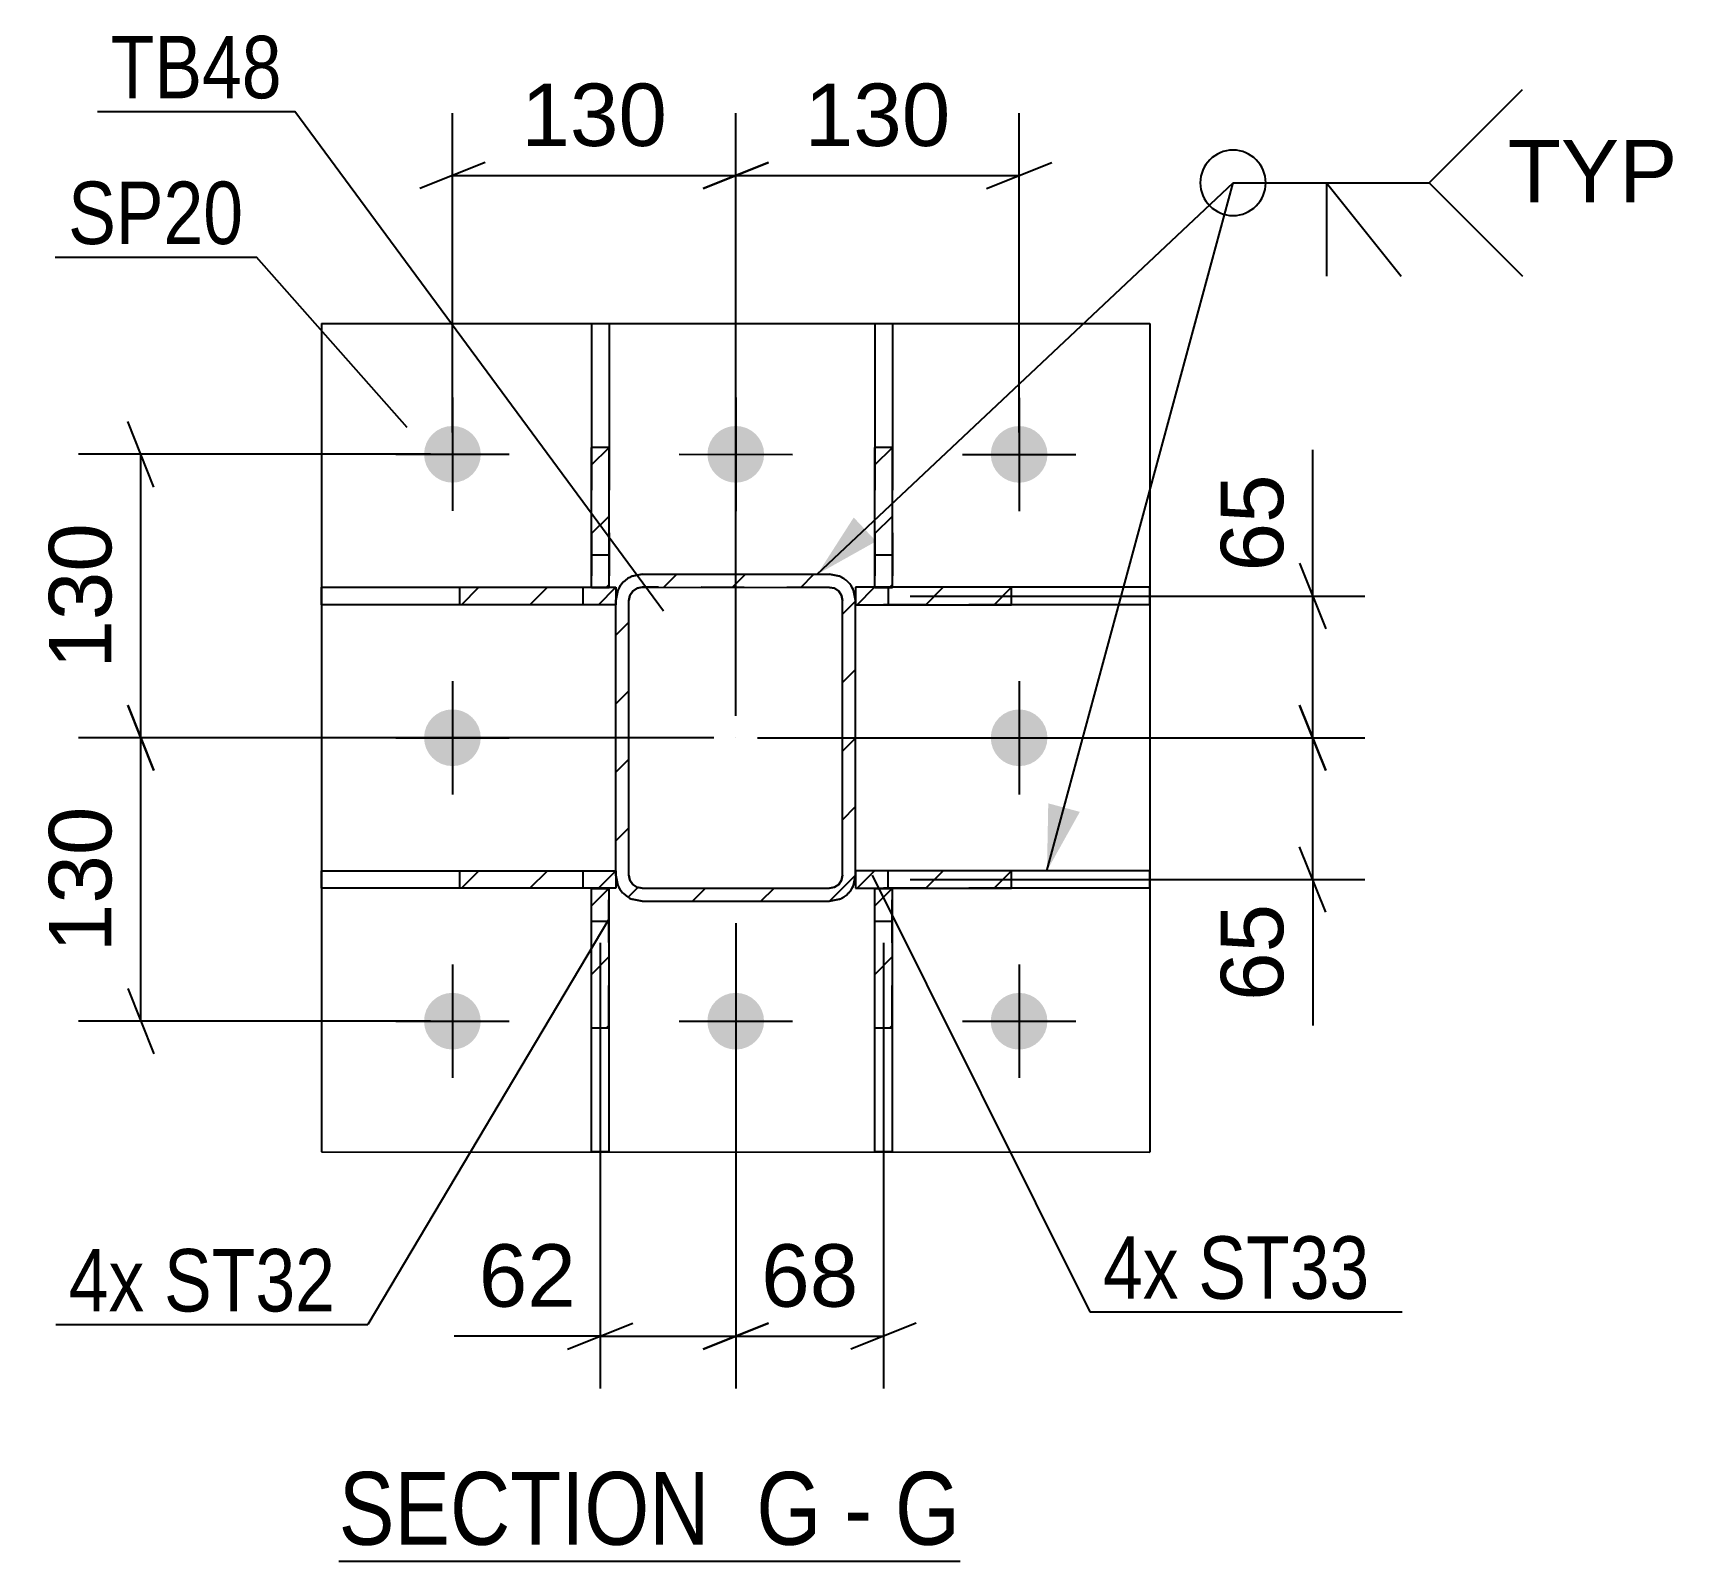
# Model space of a CAD drawing. Header units: millimetres. Extents: x 0 to 841, y 0 to 594.
# Drawn here: x 280.1 to 355.5, y 112.5 to 182.6 of the extents above; entities that cross this region are included whole.
import ezdxf

# ---------------------------------------------------------------- set-up
doc = ezdxf.new("R2010")
doc.units = ezdxf.units.MM
doc.linetypes.add('DXK_LINE_DOT2', pattern=[3.9198, 1.9599, -1.9599])
doc.linetypes.add('DXK_LINE_DOT3', pattern=[5.9187, 2.979, -0.9799, 0.9799, -0.9799])
doc.styles.add('Arial', font='ARIAL.TTF', dxfattribs={"height": 0.2})
doc.styles.add('Arial Narrow', font='ARIALN.TTF', dxfattribs={"height": 0.2})

# ---------------------------------------------------------------- blocks, each defined once
blk = doc.blocks.new('Unknown-318464264-18 - 1232')
at = {"color": 6, "linetype": 'Continuous'}
blk.add_line((294.12, 112.485), (322.622, 112.485), dxfattribs=at)
at = {"color": 0, "linetype": 'Continuous'}
for points in [[(312.229, 113.235), (312.229, 116.735), (294.12, 116.735), (294.12, 113.235)], [(316.263, 113.235), (316.263, 116.735), (313.279, 116.735), (313.279, 113.235)], [(318.588, 113.235), (318.588, 116.735), (317.313, 116.735), (317.313, 113.235)], [(322.622, 113.235), (322.622, 116.735), (319.638, 116.735), (319.638, 113.235)]]:
    blk.add_wipeout(points, dxfattribs=at)
at = {"color": 7, "linetype": 'Continuous', "style": 'Arial Narrow'}
for s, height, p in [('SECTION ', 3.3405, (294.12, 113.235)), ('G', 3.34, (313.279, 113.235)), ('G', 3.34, (319.638, 113.235)), ('-', 3.34, (317.313, 113.235))]:
    blk.add_text(s, height=height, dxfattribs=at).set_placement(p)
blk = doc.blocks.new('Part-318464264-1341 - 1232')
at = {"linetype": 'Continuous'}
h = blk.add_hatch(dxfattribs=at)
h.set_pattern_fill('', scale=0.7, style=0, pattern_type=0)
h.set_pattern_definition([(45, (306.5187, 163.5622), (-1.57154, 1.57154), [])])
h.paths.add_polyline_path([(306.518, 157.142), (306.519, 163.562), (305.719, 163.562), (305.718, 157.142)])
at = {"color": 2, "linetype": 'Continuous'}
for p, q in [((305.719, 169.252), (305.719, 163.562)), ((305.719, 169.252), (306.519, 169.252)), ((306.519, 169.252), (306.519, 163.562)), ((305.718, 157.142), (305.719, 163.562)), ((306.519, 163.562), (305.719, 163.562)), ((306.518, 157.142), (306.519, 163.562)), ((305.718, 157.142), (306.518, 157.142))]:
    blk.add_line(p, q, dxfattribs=at)
at = {"color": 7, "linetype": 'DXK_LINE_DOT2'}
for p, q in [((305.719, 163.562), (305.718, 157.142)), ((306.519, 163.562), (306.518, 157.142)), ((305.718, 158.642), (306.518, 158.642)), ((305.718, 157.142), (306.518, 157.142))]:
    blk.add_line(p, q, dxfattribs=at)
blk = doc.blocks.new('Part-318464264-1351 - 1232')
at = {"linetype": 'Continuous'}
h = blk.add_hatch(dxfattribs=at)
h.set_pattern_fill('', scale=0.7, style=0, pattern_type=0)
h.set_pattern_definition([(45, (306.5162, 143.3414), (-1.57154, 1.57154), [])])
h.paths.add_polyline_path([(306.516, 136.932), (306.516, 143.341), (305.716, 143.341), (305.716, 136.932)])
at = {"color": 7, "linetype": 'DXK_LINE_DOT2'}
for p, q in [((305.716, 136.932), (305.716, 143.341)), ((305.716, 143.341), (306.516, 143.341)), ((306.516, 136.932), (306.516, 143.341)), ((305.716, 141.841), (306.516, 141.841))]:
    blk.add_line(p, q, dxfattribs=at)
at = {"color": 2, "linetype": 'Continuous'}
for p, q in [((305.716, 136.932), (305.716, 143.341)), ((305.716, 143.341), (306.516, 143.341)), ((306.516, 143.341), (306.516, 136.932)), ((305.715, 131.252), (305.716, 136.932)), ((306.516, 136.932), (305.716, 136.932)), ((306.516, 136.932), (306.515, 131.252)), ((306.515, 131.252), (305.715, 131.252))]:
    blk.add_line(p, q, dxfattribs=at)
blk = doc.blocks.new('Part-318464264-1311 - 1232')
at = {"linetype": 'Continuous'}
h = blk.add_hatch(dxfattribs=at)
h.set_pattern_fill('', scale=0.7, style=0, pattern_type=0)
h.set_pattern_definition([(45, (324.9893, 144.15), (-1.57154, 1.57154), [])])
h.paths.add_polyline_path([(324.989, 143.35), (324.989, 144.15), (317.833, 144.151), (317.833, 143.351)])
at = {"color": 7, "linetype": 'DXK_LINE_DOT2'}
for p, q in [((324.989, 144.15), (317.833, 144.151)), ((317.833, 144.151), (317.833, 143.351)), ((319.333, 143.351), (319.333, 144.151)), ((324.989, 143.35), (317.833, 143.351))]:
    blk.add_line(p, q, dxfattribs=at)
at = {"color": 2, "linetype": 'Continuous'}
for p, q in [((324.989, 144.15), (317.833, 144.151)), ((317.833, 144.151), (317.833, 143.351)), ((331.332, 144.149), (324.989, 144.15)), ((324.989, 143.35), (324.989, 144.15)), ((331.332, 143.349), (331.332, 144.149)), ((317.833, 143.351), (324.989, 143.35)), ((331.332, 143.349), (324.989, 143.35))]:
    blk.add_line(p, q, dxfattribs=at)
blk = doc.blocks.new('Part-318464264-1380 - 1232')
at = {"linetype": 'Continuous'}
h = blk.add_hatch(dxfattribs=at)
h.set_pattern_fill('', scale=0.7, style=0, pattern_type=0)
h.set_pattern_definition([(45, (324.9905, 157.15), (-1.57154, 1.57154), [])])
h.paths.add_polyline_path([(324.99, 156.35), (324.99, 157.15), (317.834, 157.151), (317.834, 156.351)])
at = {"color": 7, "linetype": 'DXK_LINE_DOT2'}
for p, q in [((324.99, 157.15), (317.834, 157.151)), ((317.834, 157.151), (317.834, 156.351)), ((319.334, 156.351), (319.334, 157.151)), ((324.99, 156.35), (317.834, 156.351))]:
    blk.add_line(p, q, dxfattribs=at)
at = {"color": 2, "linetype": 'Continuous'}
for p, q in [((324.99, 157.15), (317.834, 157.151)), ((317.834, 157.151), (317.834, 156.351)), ((331.334, 157.149), (324.99, 157.15)), ((324.99, 156.35), (324.99, 157.15)), ((331.333, 156.349), (331.334, 157.149)), ((317.834, 156.351), (324.99, 156.35)), ((331.333, 156.349), (324.99, 156.35))]:
    blk.add_line(p, q, dxfattribs=at)
blk = doc.blocks.new('Part-318464264-1316 - 1232')
at = {"linetype": 'Continuous'}
h = blk.add_hatch(dxfattribs=at)
h.set_pattern_fill('', scale=0.7, style=0, pattern_type=0)
h.set_pattern_definition([(45, (306.8331, 157.152), (-1.57154, 1.57154), [])])
h.paths.add_polyline_path([(306.833, 156.352), (306.833, 157.152), (299.676, 157.153), (299.676, 156.353)])
at = {"color": 2, "linetype": 'Continuous'}
for p, q in [((293.333, 156.353), (293.334, 157.153)), ((293.334, 157.153), (299.676, 157.153)), ((299.676, 157.153), (306.833, 157.152)), ((299.676, 156.353), (299.676, 157.153)), ((306.833, 157.152), (306.833, 156.352)), ((299.676, 156.353), (293.333, 156.353)), ((306.833, 156.352), (299.676, 156.353))]:
    blk.add_line(p, q, dxfattribs=at)
at = {"color": 7, "linetype": 'DXK_LINE_DOT2'}
for p, q in [((299.676, 157.153), (306.833, 157.152)), ((305.333, 156.352), (305.333, 157.152)), ((306.833, 157.152), (306.833, 156.352)), ((306.833, 156.352), (299.676, 156.353))]:
    blk.add_line(p, q, dxfattribs=at)
blk = doc.blocks.new('Part-318464264-1321 - 1232')
at = {"linetype": 'Continuous'}
h = blk.add_hatch(dxfattribs=at)
h.set_pattern_fill('', scale=0.7, style=0, pattern_type=0)
h.set_pattern_definition([(45, (306.832, 144.152), (-1.57154, 1.57154), [])])
h.paths.add_polyline_path([(306.832, 143.352), (306.832, 144.152), (299.675, 144.153), (299.675, 143.353)])
at = {"color": 2, "linetype": 'Continuous'}
for p, q in [((293.332, 143.353), (293.332, 144.153)), ((293.332, 144.153), (299.675, 144.153)), ((299.675, 144.153), (306.832, 144.152)), ((299.675, 143.353), (299.675, 144.153)), ((306.832, 144.152), (306.832, 143.352)), ((299.675, 143.353), (293.332, 143.353)), ((306.832, 143.352), (299.675, 143.353))]:
    blk.add_line(p, q, dxfattribs=at)
at = {"color": 7, "linetype": 'DXK_LINE_DOT2'}
for p, q in [((299.675, 144.153), (306.832, 144.152)), ((305.332, 143.352), (305.332, 144.152)), ((306.832, 144.152), (306.832, 143.352)), ((306.832, 143.352), (299.675, 143.353))]:
    blk.add_line(p, q, dxfattribs=at)
blk = doc.blocks.new('Part-318464264-1336 - 1232')
at = {"linetype": 'Continuous'}
h = blk.add_hatch(dxfattribs=at)
h.set_pattern_fill('', scale=0.7, style=0, pattern_type=0)
h.set_pattern_definition([(45, (319.518, 163.561), (-1.57154, 1.57154), [])])
h.paths.add_polyline_path([(319.518, 157.141), (319.518, 163.561), (318.718, 163.561), (318.718, 157.141)])
at = {"color": 2, "linetype": 'Continuous'}
for p, q in [((318.718, 169.251), (318.718, 163.561)), ((318.718, 169.251), (319.518, 169.251)), ((319.518, 169.251), (319.518, 163.561)), ((318.718, 157.141), (318.718, 163.561)), ((319.518, 163.561), (318.718, 163.561)), ((319.518, 157.141), (319.518, 163.561)), ((318.718, 157.141), (319.518, 157.141))]:
    blk.add_line(p, q, dxfattribs=at)
at = {"color": 7, "linetype": 'DXK_LINE_DOT2'}
for p, q in [((318.718, 163.561), (318.718, 157.141)), ((319.518, 163.561), (319.518, 157.141)), ((318.718, 158.641), (319.518, 158.641)), ((318.718, 157.141), (319.518, 157.141))]:
    blk.add_line(p, q, dxfattribs=at)
blk = doc.blocks.new('Part-318464264-1346 - 1232')
at = {"linetype": 'Continuous'}
h = blk.add_hatch(dxfattribs=at)
h.set_pattern_fill('', scale=0.7, style=0, pattern_type=0)
h.set_pattern_definition([(45, (319.5157, 143.3402), (-1.57154, 1.57154), [])])
h.paths.add_polyline_path([(319.515, 136.931), (319.516, 143.34), (318.716, 143.34), (318.715, 136.931)])
at = {"color": 7, "linetype": 'DXK_LINE_DOT2'}
for p, q in [((318.715, 136.931), (318.716, 143.34)), ((318.716, 143.34), (319.516, 143.34)), ((319.515, 136.931), (319.516, 143.34)), ((318.716, 141.84), (319.516, 141.84))]:
    blk.add_line(p, q, dxfattribs=at)
at = {"color": 2, "linetype": 'Continuous'}
for p, q in [((318.715, 136.931), (318.716, 143.34)), ((318.716, 143.34), (319.516, 143.34)), ((319.516, 143.34), (319.515, 136.931)), ((318.715, 131.251), (318.715, 136.931)), ((319.515, 136.931), (318.715, 136.931)), ((319.515, 136.931), (319.515, 131.251)), ((319.515, 131.251), (318.715, 131.251))]:
    blk.add_line(p, q, dxfattribs=at)
blk = doc.blocks.new('Part-318464264-1366 - 1232')
at = {"linetype": 'Continuous'}
h = blk.add_hatch(dxfattribs=at)
h.set_pattern_fill('', scale=0.7, style=0, pattern_type=0)
h.set_pattern_definition([(45, (317.832, 143.9481), (-1.57154, 1.57154), [])])
h.paths.add_polyline_path([(317.741, 143.489), (317.832, 143.948), (317.833, 156.548), (317.742, 157.007), (317.482, 157.397), (317.092, 157.657), (316.633, 157.748), (308.033, 157.749), (307.574, 157.658), (307.185, 157.398), (306.925, 157.008), (306.833, 156.549), (306.832, 143.949), (306.923, 143.49), (307.183, 143.101), (307.573, 142.84), (308.032, 142.749), (316.632, 142.748), (317.091, 142.84), (317.48, 143.1)])
h.paths.add_polyline_path([(316.861, 143.394), (316.632, 143.348), (308.032, 143.349), (307.802, 143.395), (307.608, 143.525), (307.478, 143.719), (307.432, 143.949), (307.433, 156.549), (307.479, 156.779), (307.609, 156.973), (307.804, 157.103), (308.033, 157.149), (316.633, 157.148), (316.863, 157.103), (317.057, 156.972), (317.187, 156.778), (317.233, 156.548), (317.232, 143.948), (317.186, 143.719), (317.056, 143.524)])
at = {"color": 7, "linetype": 'DXK_LINE_DOT2'}
for p, q in [((307.574, 157.658), (308.033, 157.749)), ((308.033, 157.749), (316.633, 157.748)), ((316.633, 157.748), (317.092, 157.657)), ((306.833, 156.549), (306.925, 157.008)), ((307.609, 156.973), (307.479, 156.779)), ((307.804, 157.103), (307.609, 156.973)), ((308.033, 157.149), (307.804, 157.103)), ((316.633, 157.148), (308.033, 157.149)), ((316.863, 157.103), (316.633, 157.148)), ((317.057, 156.972), (316.863, 157.103)), ((317.187, 156.778), (317.057, 156.972)), ((317.742, 157.007), (317.833, 156.548)), ((306.832, 143.949), (306.833, 156.549)), ((307.432, 143.949), (307.433, 156.549)), ((307.479, 156.779), (307.433, 156.549)), ((317.233, 156.548), (317.187, 156.778)), ((317.232, 143.948), (317.233, 156.548)), ((317.832, 143.948), (317.833, 156.548)), ((306.923, 143.49), (306.832, 143.949)), ((307.432, 143.949), (307.478, 143.719)), ((307.478, 143.719), (307.608, 143.525)), ((307.608, 143.525), (307.802, 143.395)), ((307.802, 143.395), (308.032, 143.349)), ((308.032, 143.349), (316.632, 143.348)), ((316.632, 143.348), (316.861, 143.394)), ((316.861, 143.394), (317.056, 143.524)), ((317.056, 143.524), (317.186, 143.719)), ((317.186, 143.719), (317.232, 143.948)), ((317.832, 143.948), (317.741, 143.489)), ((308.032, 142.749), (307.573, 142.84)), ((308.032, 142.749), (316.632, 142.748)), ((317.091, 142.84), (316.632, 142.748))]:
    blk.add_line(p, q, dxfattribs=at)
at = {"color": 2, "linetype": 'Continuous'}
for p, q in [((308.033, 157.749), (307.574, 157.658)), ((308.033, 157.749), (316.633, 157.748)), ((317.092, 157.657), (316.633, 157.748)), ((306.925, 157.008), (306.833, 156.549)), ((307.479, 156.779), (307.609, 156.973)), ((307.609, 156.973), (307.804, 157.103)), ((307.804, 157.103), (308.033, 157.149)), ((308.033, 157.149), (316.633, 157.148)), ((316.633, 157.148), (316.863, 157.103)), ((316.863, 157.103), (317.057, 156.972)), ((317.057, 156.972), (317.187, 156.778)), ((317.833, 156.548), (317.742, 157.007)), ((306.832, 143.949), (306.833, 156.549)), ((307.432, 143.949), (307.433, 156.549)), ((307.433, 156.549), (307.479, 156.779)), ((317.187, 156.778), (317.233, 156.548)), ((317.232, 143.948), (317.233, 156.548)), ((317.832, 143.948), (317.833, 156.548)), ((306.832, 143.949), (306.923, 143.49)), ((307.478, 143.719), (307.432, 143.949)), ((307.608, 143.525), (307.478, 143.719)), ((307.802, 143.395), (307.608, 143.525)), ((308.032, 143.349), (307.802, 143.395)), ((308.032, 143.349), (316.632, 143.348)), ((316.861, 143.394), (316.632, 143.348)), ((317.056, 143.524), (316.861, 143.394)), ((317.186, 143.719), (317.056, 143.524)), ((317.232, 143.948), (317.186, 143.719)), ((317.741, 143.489), (317.832, 143.948)), ((307.573, 142.84), (308.032, 142.749)), ((308.032, 142.749), (316.632, 142.748)), ((316.632, 142.748), (317.091, 142.84))]:
    blk.add_line(p, q, dxfattribs=at)
at = {"color": 7, "linetype": 'DXK_LINE_DOT3'}
blk.add_line((312.333, 150.249), (312.333, 150.249), dxfattribs=at)
at = {"color": 7, "linetype": 'DXK_LINE_DOT2'}
for centre, start, end in [((308.033, 156.549), 112.49461, 157.49461), ((316.633, 156.548), 22.49461, 67.49461), ((308.032, 143.949), 202.49461, 247.49461), ((316.632, 143.948), 292.49461, 337.49461)]:
    blk.add_arc(centre, 1.2, start, end, dxfattribs=at)
at = {"color": 2, "linetype": 'Continuous'}
for centre, start, end in [((308.033, 156.549), 112.49461, 157.49461), ((316.633, 156.548), 22.49461, 67.49461), ((308.032, 143.949), 202.49461, 247.49461), ((316.632, 143.948), 292.49461, 337.49461)]:
    blk.add_arc(centre, 1.2, start, end, dxfattribs=at)
blk = doc.blocks.new('Part-318464264-1396 - 1232')
at = {"color": 2, "linetype": 'Continuous'}
for p, q in [((293.334, 169.25), (293.331, 131.25)), ((293.334, 169.25), (331.334, 169.247)), ((331.334, 169.247), (331.331, 131.247)), ((293.331, 131.25), (331.331, 131.247))]:
    blk.add_line(p, q, dxfattribs=at)
blk = doc.blocks.new('Bolt-318464264-1440 - 1232')
at = {"linetype": 'Continuous'}
for points in [[(300.634, 163.25, -1), (298.034, 163.25, -1)], [(313.634, 163.249, -1), (311.034, 163.249, -1)], [(326.634, 163.247, -1), (324.034, 163.248, -1)], [(300.633, 150.25, -1), (298.033, 150.25, -1)], [(326.633, 150.247, -1), (324.033, 150.248, -1)], [(300.631, 137.25, -1), (298.031, 137.25, -1)], [(313.631, 137.249, -1), (311.031, 137.249, -1)], [(326.631, 137.247, -1), (324.031, 137.248, -1)]]:
    blk.add_hatch(color=1, dxfattribs=at).paths.add_polyline_path(points)
at = {"color": 1, "linetype": 'Continuous'}
for p, q in [((299.334, 165.85), (299.334, 160.65)), ((312.334, 165.849), (312.334, 160.649)), ((325.334, 165.847), (325.334, 160.647)), ((296.734, 163.25), (301.934, 163.25)), ((309.734, 163.249), (314.934, 163.248)), ((322.734, 163.248), (327.934, 163.247)), ((299.333, 152.85), (299.332, 147.65)), ((325.333, 152.847), (325.332, 147.647)), ((296.733, 150.25), (301.933, 150.25)), ((322.733, 150.248), (327.933, 150.247)), ((299.332, 139.85), (299.331, 134.65)), ((312.332, 139.849), (312.331, 134.649)), ((325.332, 139.847), (325.331, 134.647)), ((296.731, 137.25), (301.931, 137.25)), ((309.731, 137.249), (314.931, 137.248)), ((322.731, 137.248), (327.931, 137.247))]:
    blk.add_line(p, q, dxfattribs=at)
blk = doc.blocks.new('StraightDimension-318464264-1545 - 1232')
at = {"color": 7, "linetype": 'Continuous'}
for p, q in [((338.202, 151.749), (339.402, 148.749)), ((313.333, 150.249), (341.202, 150.249)), ((338.802, 143.751), (338.802, 150.249)), ((339.402, 142.251), (338.202, 145.251)), ((320.333, 143.751), (341.202, 143.751)), ((338.802, 143.751), (338.802, 137.053)), ((338.802, 143.751), (338.802, 137.053))]:
    blk.add_line(p, q, dxfattribs=at)
at = {"color": 0}
blk.add_wipeout([(338.052, 143.226), (333.852, 143.226), (333.852, 137.578), (338.052, 137.578)], dxfattribs=at)
at = {"color": 3, "style": 'Arial'}
blk.add_text('65', height=2.8652, rotation=90.00021, dxfattribs=at).set_placement((337.452, 138.178))
blk = doc.blocks.new('StraightDimension-318464264-1571 - 1232')
at = {"color": 7, "linetype": 'Continuous'}
for p, q in [((285.635, 161.75), (284.435, 164.75)), ((298.334, 163.25), (282.185, 163.25)), ((285.035, 150.249), (285.035, 163.25)), ((284.435, 151.749), (285.635, 148.749)), ((311.333, 150.249), (282.185, 150.249))]:
    blk.add_line(p, q, dxfattribs=at)
at = {"color": 0}
blk.add_wipeout([(284.285, 160.685), (280.085, 160.685), (280.085, 152.814), (284.285, 152.814)], dxfattribs=at)
at = {"color": 3, "style": 'Arial'}
blk.add_text('130', height=2.8652, rotation=90.00021, dxfattribs=at).set_placement((283.685, 153.414))
blk = doc.blocks.new('StraightDimension-318464264-1488 - 1232')
at = {"color": 7, "linetype": 'Continuous'}
for p, q in [((312.333, 151.249), (312.333, 178.89)), ((325.334, 164.247), (325.334, 178.89)), ((313.833, 176.64), (310.833, 175.44)), ((323.834, 175.44), (326.834, 176.64)), ((312.333, 176.04), (325.334, 176.04))]:
    blk.add_line(p, q, dxfattribs=at)
at = {"color": 0}
blk.add_wipeout([(322.769, 176.79), (322.769, 180.99), (314.898, 180.99), (314.898, 176.79)], dxfattribs=at)
at = {"color": 3, "style": 'Arial'}
blk.add_text('130', height=2.8652, dxfattribs=at).set_placement((315.498, 177.39))
blk = doc.blocks.new('StraightDimension-318464264-1514 - 1232')
at = {"color": 7, "linetype": 'Continuous'}
for p, q in [((299.334, 164.25), (299.334, 178.89)), ((312.333, 151.249), (312.333, 178.89)), ((300.834, 176.64), (297.834, 175.44)), ((310.833, 175.44), (313.833, 176.64)), ((299.334, 176.04), (312.333, 176.04))]:
    blk.add_line(p, q, dxfattribs=at)
at = {"color": 0}
blk.add_wipeout([(309.769, 176.79), (309.769, 180.99), (301.898, 180.99), (301.898, 176.79)], dxfattribs=at)
at = {"color": 3, "style": 'Arial'}
blk.add_text('130', height=2.8652, dxfattribs=at).set_placement((302.498, 177.39))
blk = doc.blocks.new('StraightDimension-318464264-1531 - 1232')
at = {"color": 7, "linetype": 'Continuous'}
for p, q in [((338.802, 156.751), (338.802, 163.448)), ((338.802, 156.751), (338.802, 163.448)), ((338.202, 158.251), (339.402, 155.251)), ((320.334, 156.751), (341.202, 156.751)), ((338.802, 150.249), (338.802, 156.751)), ((339.402, 148.749), (338.202, 151.749)), ((313.333, 150.249), (341.202, 150.249))]:
    blk.add_line(p, q, dxfattribs=at)
at = {"color": 0}
blk.add_wipeout([(338.052, 162.923), (333.852, 162.923), (333.852, 157.276), (338.052, 157.276)], dxfattribs=at)
at = {"color": 3, "style": 'Arial'}
blk.add_text('65', height=2.8652, rotation=90.00021, dxfattribs=at).set_placement((337.452, 157.876))
blk = doc.blocks.new('StraightDimension-318464264-1558 - 1232')
at = {"color": 7, "linetype": 'Continuous'}
for p, q in [((312.332, 141.749), (312.332, 120.403)), ((306.116, 140.841), (306.116, 120.403)), ((304.616, 122.203), (307.616, 123.403)), ((313.832, 123.403), (310.832, 122.203)), ((306.116, 122.803), (299.419, 122.803)), ((306.116, 122.803), (299.419, 122.803)), ((306.116, 122.803), (312.332, 122.803))]:
    blk.add_line(p, q, dxfattribs=at)
at = {"color": 0}
blk.add_wipeout([(305.591, 123.553), (305.591, 127.753), (299.944, 127.753), (299.944, 123.553)], dxfattribs=at)
at = {"color": 3, "style": 'Arial'}
blk.add_text('62', height=2.8652, dxfattribs=at).set_placement((300.544, 124.153))
blk = doc.blocks.new('StraightDimension-318464264-1565 - 1232')
at = {"color": 7, "linetype": 'Continuous'}
for p, q in [((312.332, 141.749), (312.332, 120.403)), ((319.116, 140.84), (319.116, 120.403)), ((310.832, 122.203), (313.832, 123.403)), ((320.616, 123.403), (317.616, 122.203)), ((312.332, 122.803), (319.116, 122.803))]:
    blk.add_line(p, q, dxfattribs=at)
at = {"color": 0}
blk.add_wipeout([(318.547, 123.553), (318.547, 127.753), (312.9, 127.753), (312.9, 123.553)], dxfattribs=at)
at = {"color": 3, "style": 'Arial'}
blk.add_text('68', height=2.8652, dxfattribs=at).set_placement((313.5, 124.153))
blk = doc.blocks.new('StraightDimension-318464264-1587 - 1232')
at = {"color": 7, "linetype": 'Continuous'}
for p, q in [((285.635, 148.749), (284.435, 151.749)), ((311.333, 150.249), (282.185, 150.249)), ((285.035, 137.25), (285.035, 150.249)), ((284.435, 138.75), (285.635, 135.75)), ((298.331, 137.25), (282.185, 137.25))]:
    blk.add_line(p, q, dxfattribs=at)
at = {"color": 0}
blk.add_wipeout([(284.285, 147.685), (280.085, 147.685), (280.085, 139.814), (284.285, 139.814)], dxfattribs=at)
at = {"color": 3, "style": 'Arial'}
blk.add_text('130', height=2.8652, rotation=90.00021, dxfattribs=at).set_placement((283.685, 140.414))
blk = doc.blocks.new('Mark-318464264-1362 - 1232')
at = {"color": 30, "linetype": 'Continuous'}
for p in [(283.055, 178.979), (309.017, 156.051)]:
    blk.add_line(p, (292.109, 178.979), dxfattribs=at)
at = {"color": 0}
blk.add_wipeout([(291.509, 179.579), (291.509, 182.579), (283.655, 182.579), (283.655, 179.579)], dxfattribs=at)
blk.add_wipeout([(291.509, 179.579), (291.509, 182.579), (283.655, 182.579), (283.655, 179.579)], dxfattribs=at)
at = {"color": 3, "style": 'Arial Narrow'}
blk.add_text('TB48', height=2.8633, dxfattribs=at).set_placement((283.655, 179.579))
blk = doc.blocks.new('Mark-318464264-1392 - 1232')
at = {"color": 30, "linetype": 'Continuous'}
for p in [(281.104, 172.294), (297.259, 164.481)]:
    blk.add_line(p, (290.343, 172.294), dxfattribs=at)
at = {"color": 0}
blk.add_wipeout([(289.743, 172.894), (289.743, 175.894), (281.704, 175.894), (281.704, 172.894)], dxfattribs=at)
blk.add_wipeout([(289.743, 172.894), (289.743, 175.894), (281.704, 175.894), (281.704, 172.894)], dxfattribs=at)
at = {"color": 3, "style": 'Arial Narrow'}
blk.add_text('SP20', height=2.8633, dxfattribs=at).set_placement((281.704, 172.894))
blk = doc.blocks.new('WeldMark-318464264-1603 - 1232')
at = {"linetype": 'Continuous'}
for points in [[(318.773, 159.259), (316.075, 157.748), (317.745, 160.351)], [(328.119, 146.85), (326.612, 144.15), (326.671, 147.242)]]:
    blk.add_hatch(color=30, dxfattribs=at).paths.add_polyline_path(points)
at = {"color": 30, "linetype": 'Continuous'}
for p, q in [((316.075, 157.748), (335.147, 175.703)), ((326.612, 144.15), (335.147, 175.703)), ((335.147, 175.703), (344.147, 175.703))]:
    blk.add_line(p, q, dxfattribs=at)
at = {"color": 3, "linetype": 'Continuous'}
for q in [(342.862, 171.418), (339.433, 171.418)]:
    blk.add_line((339.433, 175.703), q, dxfattribs=at)
for start, end in [(90, 270), (270, 90)]:
    blk.add_arc((335.147, 175.703), 1.5, start, end, dxfattribs=at)
at = {"color": 0, "linetype": 'Continuous'}
blk.add_wipeout([(355.523, 174.803), (355.523, 177.803), (347.747, 177.803), (347.747, 174.803)], dxfattribs=at)
blk.add_wipeout([(355.523, 174.803), (355.523, 177.803), (347.747, 177.803), (347.747, 174.803)], dxfattribs=at)
at = {"color": 3, "linetype": 'Continuous'}
for q in [(348.433, 179.989), (348.433, 171.418)]:
    blk.add_line((344.147, 175.703), q, dxfattribs=at)
at = {"color": 3, "linetype": 'Continuous', "style": 'Arial'}
blk.add_text('TYP', height=2.8652, dxfattribs=at).set_placement((347.747, 174.803))
blk = doc.blocks.new('MarkSet-318464264-1655 - 1232')
at = {"color": 30, "linetype": 'Continuous'}
for p, q in [((318.59, 143.952), (328.585, 123.919)), ((328.585, 123.919), (342.911, 123.919))]:
    blk.add_line(p, q, dxfattribs=at)
at = {"color": 0}
for points in [[(332.657, 124.519), (332.657, 127.519), (329.185, 127.519), (329.185, 124.519)], [(341.411, 124.519), (341.411, 127.519), (333.557, 127.519), (333.557, 124.519)]]:
    blk.add_wipeout(points, dxfattribs=at)
for points in [[(332.657, 124.519), (332.657, 127.519), (329.185, 127.519), (329.185, 124.519)], [(341.411, 124.519), (341.411, 127.519), (333.557, 127.519), (333.557, 124.519)]]:
    blk.add_wipeout(points, dxfattribs=at)
at = {"color": 3, "style": 'Arial Narrow'}
for s, p in [('4x', (329.185, 124.519)), ('ST33', (333.557, 124.519))]:
    blk.add_text(s, height=2.8633, dxfattribs=at).set_placement(p)
blk = doc.blocks.new('MarkSet-318464264-1685 - 1232')
at = {"color": 30, "linetype": 'Continuous'}
for p in [(306.516, 141.924), (281.131, 123.336)]:
    blk.add_line(p, (295.457, 123.336), dxfattribs=at)
at = {"color": 0}
for points in [[(285.203, 123.936), (285.203, 126.936), (281.731, 126.936), (281.731, 123.936)], [(293.957, 123.936), (293.957, 126.936), (286.103, 126.936), (286.103, 123.936)]]:
    blk.add_wipeout(points, dxfattribs=at)
for points in [[(285.203, 123.936), (285.203, 126.936), (281.731, 126.936), (281.731, 123.936)], [(293.957, 123.936), (293.957, 126.936), (286.103, 126.936), (286.103, 123.936)]]:
    blk.add_wipeout(points, dxfattribs=at)
at = {"color": 3, "style": 'Arial Narrow'}
for s, p in [('4x', (281.731, 123.936)), ('ST32', (286.103, 123.936))]:
    blk.add_text(s, height=2.8633, dxfattribs=at).set_placement(p)

msp = doc.modelspace()

# ---------------------------------------------------------------- block references
for name in ['Part-318464264-1396 - 1232', 'Part-318464264-1341 - 1232', 'Part-318464264-1336 - 1232', 'Bolt-318464264-1440 - 1232', 'Part-318464264-1366 - 1232', 'Part-318464264-1316 - 1232', 'Part-318464264-1380 - 1232', 'Part-318464264-1321 - 1232', 'Part-318464264-1311 - 1232', 'Part-318464264-1351 - 1232', 'Part-318464264-1346 - 1232', 'Unknown-318464264-18 - 1232']:
    msp.add_blockref(name, (0, 0))

# ---------------------------------------------------------------- next in the draw order: block references
for name in ['StraightDimension-318464264-1571 - 1232', 'StraightDimension-318464264-1545 - 1232']:
    msp.add_blockref(name, (0, 0))

# ---------------------------------------------------------------- next in the draw order: block references
for name in ['StraightDimension-318464264-1488 - 1232', 'StraightDimension-318464264-1558 - 1232']:
    msp.add_blockref(name, (0, 0))

# ---------------------------------------------------------------- next in the draw order: block references
for name in ['StraightDimension-318464264-1514 - 1232', 'StraightDimension-318464264-1565 - 1232']:
    msp.add_blockref(name, (0, 0))

# ---------------------------------------------------------------- next in the draw order: block references
for name in ['Mark-318464264-1362 - 1232', 'StraightDimension-318464264-1531 - 1232', 'StraightDimension-318464264-1587 - 1232']:
    msp.add_blockref(name, (0, 0))

# ---------------------------------------------------------------- next in the draw order: block references
for name in ['WeldMark-318464264-1603 - 1232', 'Mark-318464264-1392 - 1232', 'MarkSet-318464264-1685 - 1232']:
    msp.add_blockref(name, (0, 0))

# ---------------------------------------------------------------- next in the draw order: block references
msp.add_blockref('MarkSet-318464264-1655 - 1232', (0, 0))

doc.saveas('drawing.dxf')
